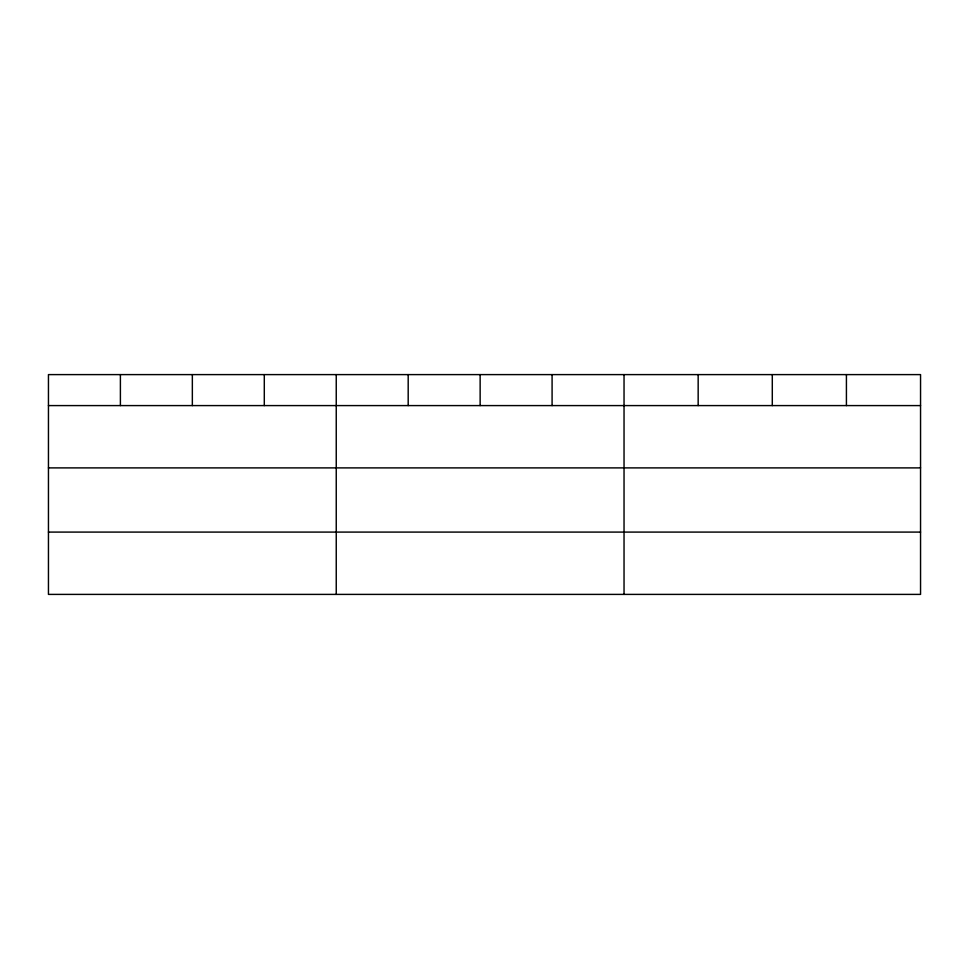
<?xml version="1.0" encoding="UTF-8"?>
<svg xmlns="http://www.w3.org/2000/svg" width="969" height="969" viewBox="0 0 969 969"><rect width="100%" height="100%" fill="white"/><g stroke="black" fill="none" stroke-linecap="round" stroke-linejoin="round"><path stroke-width="1.45" d="M920.55 467.894L920.55 374.603L48.45 374.603L48.45 594.397L920.55 594.397L920.55 467.894L48.45 467.894M48.45 405.587L920.55 405.587M48.45 532.09L920.55 532.09M846.421 374.603L846.421 405.587M772.293 374.603L772.293 405.587M698.164 374.603L698.164 405.587M624.036 374.603L624.036 594.397M552.088 374.603L552.088 405.587M480.139 374.603L480.139 405.587M408.191 374.603L408.191 405.587M336.243 374.603L336.243 594.397M264.295 374.603L264.295 405.587M192.346 374.603L192.346 405.587M120.398 374.603L120.398 405.587"/></g></svg>
